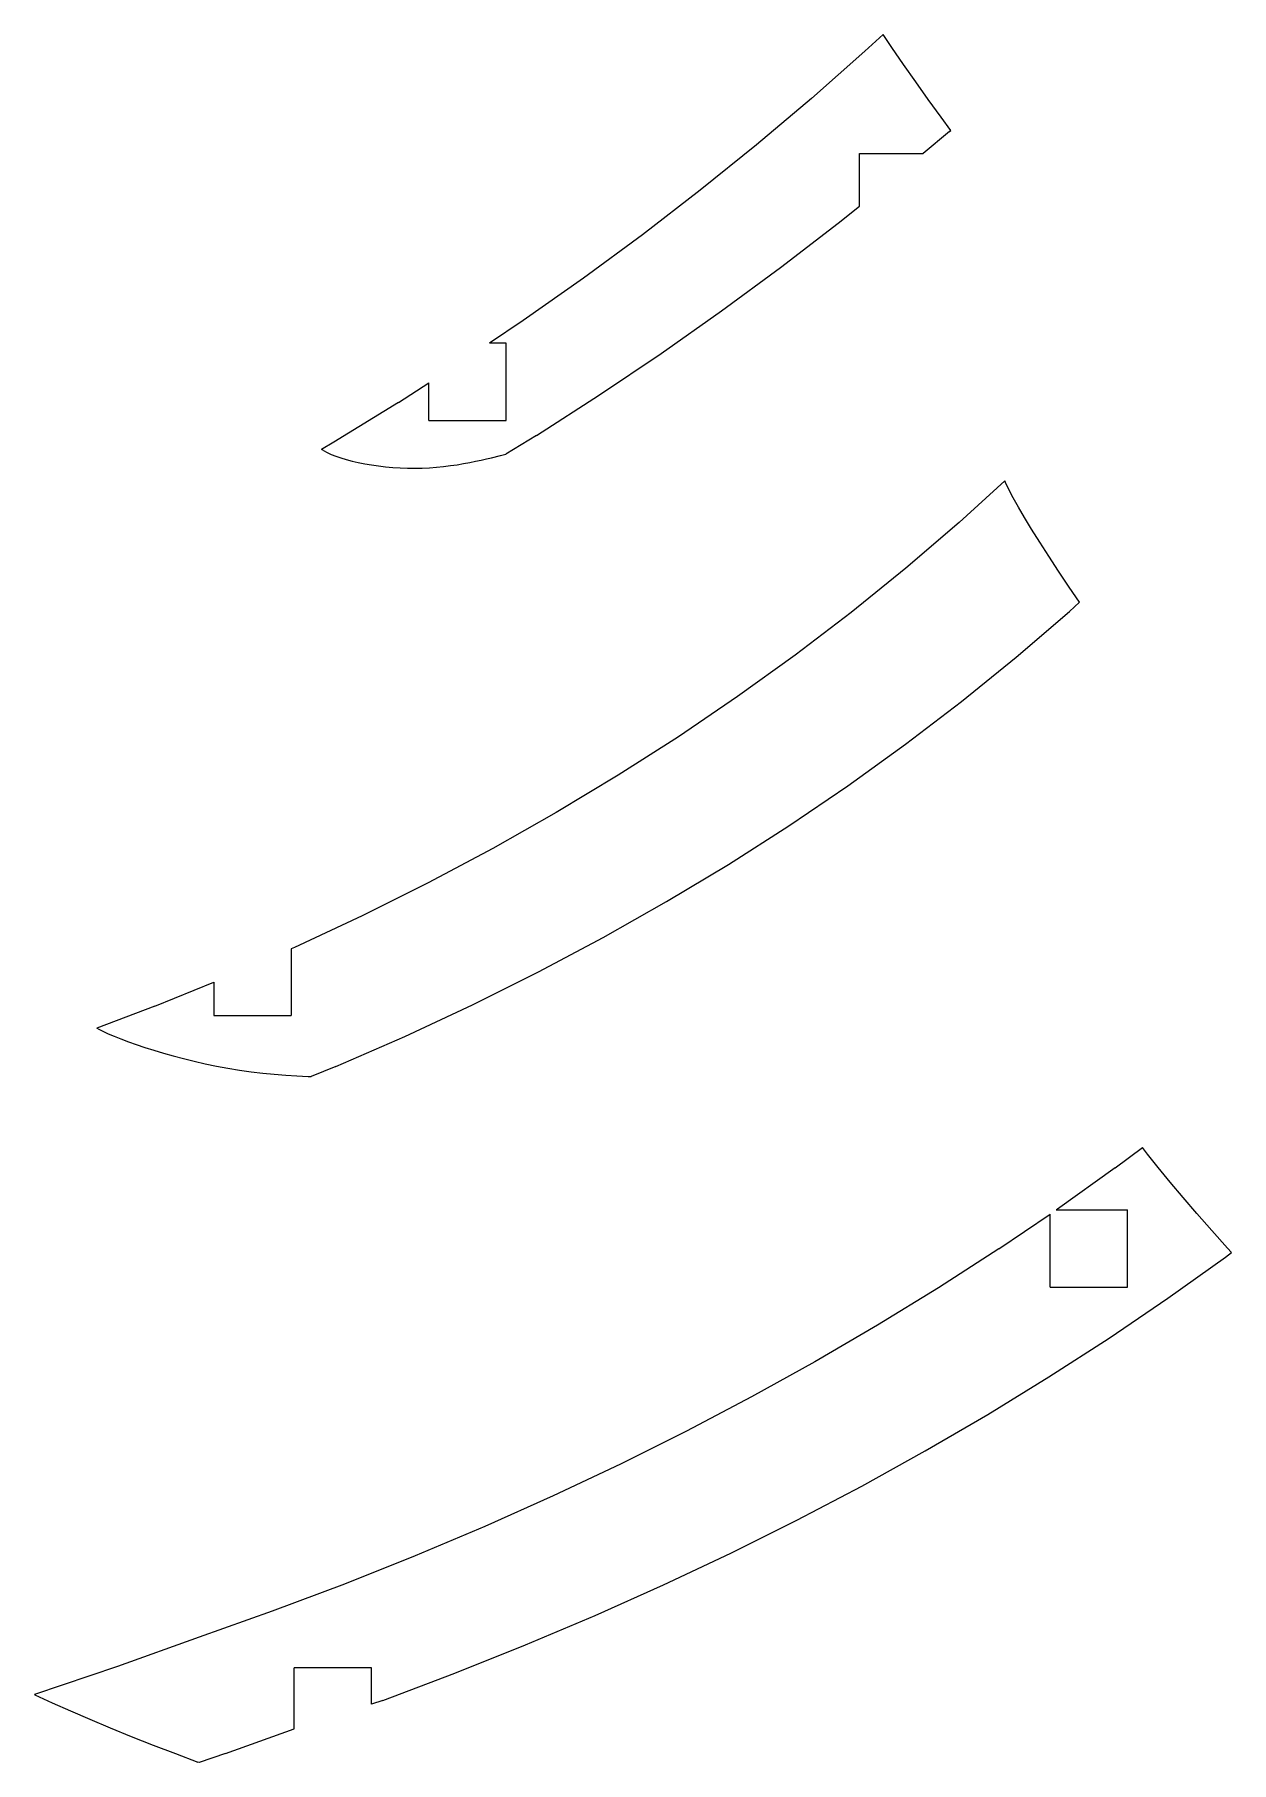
# Model space of a CAD drawing. Extents: x -34.3 to 21.9, y 10.1 to 91.3.
import ezdxf

# ---------------------------------------------------------------- set-up
doc = ezdxf.new("R2010")
doc.units = 0

msp = doc.modelspace()

# ---------------------------------------------------------------- linework, layer by layer
for p, q in [((4.697, 90.501), (5.548, 91.287)), ((5.96, 90.684), (5.548, 91.287)), ((4.697, 90.501), (2.179, 88.278)), ((6.512, 89.887), (5.96, 90.684)), ((7.085, 89.071), (6.512, 89.887)), ((7.676, 88.241), (7.085, 89.071)), ((2.179, 88.278), (-0.402, 86.101)), ((8.283, 87.399), (7.676, 88.241)), ((8.732, 86.786), (8.283, 87.399)), ((-0.402, 86.101), (-3.048, 83.969)), ((8.671, 86.732), (7.436, 85.69)), ((8.671, 86.732), (8.732, 86.786)), ((4.444, 85.69), (7.436, 85.69)), ((4.444, 83.228), (4.444, 85.69)), ((-3.048, 83.969), (-5.757, 81.882)), ((3.444, 82.423), (4.444, 83.228)), ((0.735, 80.336), (3.444, 82.423)), ((-5.757, 81.882), (-8.53, 79.842)), ((-8.53, 79.842), (-11.367, 77.846)), ((-2.038, 78.296), (0.735, 80.336)), ((-4.875, 76.3), (-2.038, 78.296)), ((-11.367, 77.846), (-12.953, 76.78)), ((-12.161, 76.78), (-12.953, 76.78)), ((-12.161, 73.143), (-12.161, 76.78)), ((-7.776, 74.35), (-4.875, 76.3)), ((-17.233, 73.992), (-15.799, 74.913)), ((-15.799, 73.143), (-15.799, 74.913)), ((-17.233, 73.992), (-20.261, 72.133)), ((-10.741, 72.446), (-7.776, 74.35)), ((-15.799, 73.143), (-12.161, 73.143)), ((-10.741, 72.446), (-12.187, 71.559)), ((-20.261, 72.133), (-20.848, 71.789)), ((-20.758, 71.733), (-20.848, 71.789)), ((-20.758, 71.733), (-20.586, 71.642)), ((-20.586, 71.642), (-20.392, 71.554)), ((-20.392, 71.554), (-20.175, 71.47)), ((-20.175, 71.47), (-19.939, 71.389)), ((-12.857, 71.4), (-12.435, 71.501)), ((-12.435, 71.501), (-12.248, 71.545)), ((-12.248, 71.545), (-12.187, 71.559)), ((-19.939, 71.389), (-19.683, 71.313)), ((-19.683, 71.313), (-19.409, 71.241)), ((-19.409, 71.241), (-19.119, 71.174)), ((-19.119, 71.174), (-18.815, 71.114)), ((-18.815, 71.114), (-18.498, 71.06)), ((-18.498, 71.06), (-18.171, 71.013)), ((-18.171, 71.013), (-17.836, 70.974)), ((-17.836, 70.974), (-17.495, 70.944)), ((-17.495, 70.944), (-17.151, 70.923)), ((-17.151, 70.923), (-16.804, 70.912)), ((-16.804, 70.912), (-16.457, 70.909)), ((-16.457, 70.909), (-16.112, 70.916)), ((-16.112, 70.916), (-15.771, 70.931)), ((-15.771, 70.931), (-15.435, 70.956)), ((-15.435, 70.956), (-15.105, 70.988)), ((-15.105, 70.988), (-14.783, 71.027)), ((-14.783, 71.027), (-14.471, 71.072)), ((-14.471, 71.072), (-14.17, 71.122)), ((-14.17, 71.122), (-13.88, 71.176)), ((-13.88, 71.176), (-13.603, 71.231)), ((-13.603, 71.231), (-13.34, 71.288)), ((-13.34, 71.288), (-13.091, 71.345)), ((-13.091, 71.345), (-12.857, 71.4)), ((9.13, 68.362), (11.271, 70.308)), ((11.302, 70.235), (11.271, 70.308)), ((11.464, 69.901), (11.302, 70.235)), ((11.666, 69.515), (11.464, 69.901)), ((11.911, 69.076), (11.666, 69.515)), ((12.2, 68.583), (11.911, 69.076)), ((9.13, 68.362), (6.626, 66.214)), ((12.534, 68.034), (12.2, 68.583)), ((12.912, 67.432), (12.534, 68.034)), ((13.335, 66.777), (12.912, 67.432)), ((13.799, 66.073), (13.335, 66.777)), ((6.626, 66.214), (4.056, 64.133)), ((14.303, 65.322), (13.799, 66.073)), ((14.791, 64.608), (14.303, 65.322)), ((11.813, 62.029), (14.316, 64.176)), ((14.316, 64.176), (14.791, 64.608)), ((4.056, 64.133), (1.418, 62.119)), ((1.418, 62.119), (-1.288, 60.17)), ((9.242, 59.948), (11.813, 62.029)), ((-1.288, 60.17), (-4.061, 58.288)), ((6.604, 57.933), (9.242, 59.948)), ((-4.061, 58.288), (-6.902, 56.473)), ((3.898, 55.985), (6.604, 57.933)), ((-6.902, 56.473), (-9.81, 54.723)), ((1.125, 54.103), (3.898, 55.985)), ((-9.81, 54.723), (-12.785, 53.04)), ((-1.715, 52.287), (1.125, 54.103)), ((-12.785, 53.04), (-15.829, 51.423)), ((-4.623, 50.538), (-1.715, 52.287)), ((-15.829, 51.423), (-18.939, 49.873)), ((-7.599, 48.854), (-4.623, 50.538)), ((-18.939, 49.873), (-22.117, 48.388)), ((-10.642, 47.238), (-7.599, 48.854)), ((-22.117, 48.388), (-22.268, 48.322)), ((-22.268, 48.322), (-22.268, 45.178)), ((-13.753, 45.687), (-10.642, 47.238)), ((-28.676, 45.619), (-25.906, 46.749)), ((-25.906, 46.749), (-25.906, 45.178)), ((-28.676, 45.619), (-31.401, 44.582)), ((-16.931, 44.203), (-13.753, 45.687)), ((-25.906, 45.178), (-22.268, 45.178)), ((-31.349, 44.553), (-31.401, 44.582)), ((-31.349, 44.553), (-31.127, 44.443)), ((-31.127, 44.443), (-30.873, 44.328)), ((-30.873, 44.328), (-30.587, 44.208)), ((-30.587, 44.208), (-30.271, 44.083)), ((-30.271, 44.083), (-29.925, 43.955)), ((-29.925, 43.955), (-29.551, 43.823)), ((-20.176, 42.785), (-16.931, 44.203)), ((-29.551, 43.823), (-29.151, 43.688)), ((-29.151, 43.688), (-28.727, 43.553)), ((-28.727, 43.553), (-28.28, 43.418)), ((-28.28, 43.418), (-27.812, 43.285)), ((-27.812, 43.285), (-27.326, 43.157)), ((-27.326, 43.157), (-26.824, 43.034)), ((-26.824, 43.034), (-26.308, 42.918)), ((-26.308, 42.918), (-25.78, 42.81)), ((-25.78, 42.81), (-25.244, 42.712)), ((-25.244, 42.712), (-24.702, 42.623)), ((-24.702, 42.623), (-24.157, 42.545)), ((-24.157, 42.545), (-23.61, 42.477)), ((-23.61, 42.477), (-23.067, 42.421)), ((-23.067, 42.421), (-22.528, 42.376)), ((-22.528, 42.376), (-21.998, 42.342)), ((-21.998, 42.342), (-21.479, 42.319)), ((-21.479, 42.319), (-21.328, 42.315)), ((-20.176, 42.785), (-21.328, 42.315)), ((16.46, 38.018), (17.741, 38.976)), ((17.985, 38.662), (17.741, 38.976)), ((18.488, 38.034), (17.985, 38.662)), ((16.46, 38.018), (13.751, 36.088)), ((19.044, 37.359), (18.488, 38.034)), ((19.649, 36.638), (19.044, 37.359)), ((20.302, 35.878), (19.649, 36.638)), ((10.985, 34.212), (13.406, 35.854)), ((13.406, 32.411), (13.406, 35.854)), ((13.751, 36.088), (13.693, 36.049)), ((13.693, 36.049), (17.044, 36.049)), ((17.044, 32.411), (17.044, 36.049)), ((20.999, 35.081), (20.302, 35.878)), ((21.733, 34.254), (20.999, 35.081)), ((10.985, 34.212), (8.163, 32.392)), ((21.733, 34.254), (21.925, 34.041)), ((18.937, 31.902), (21.647, 33.832)), ((21.647, 33.832), (21.925, 34.041)), ((8.163, 32.392), (5.284, 30.625)), ((13.406, 32.411), (17.044, 32.411)), ((16.171, 30.027), (18.937, 31.902)), ((5.284, 30.625), (2.35, 28.914)), ((13.349, 28.206), (16.171, 30.027)), ((2.35, 28.914), (-0.641, 27.256)), ((10.471, 26.44), (13.349, 28.206)), ((-0.641, 27.256), (-3.689, 25.654)), ((7.536, 24.728), (10.471, 26.44)), ((-3.689, 25.654), (-6.793, 24.106)), ((4.545, 23.071), (7.536, 24.728)), ((-6.793, 24.106), (-9.953, 22.612)), ((1.498, 21.468), (4.545, 23.071)), ((-9.953, 22.612), (-13.169, 21.173)), ((-13.169, 21.173), (-16.442, 19.789)), ((-1.606, 19.92), (1.498, 21.468)), ((-16.442, 19.789), (-19.771, 18.459)), ((-4.766, 18.427), (-1.606, 19.92)), ((-19.771, 18.459), (-23.157, 17.183)), ((-7.983, 16.988), (-4.766, 18.427)), ((-23.157, 17.183), (-26.599, 15.963)), ((-11.256, 15.603), (-7.983, 16.988)), ((-26.599, 15.963), (-30.435, 14.597)), ((-14.585, 14.273), (-11.256, 15.603)), ((-30.435, 14.597), (-34.334, 13.269)), ((-18.49, 14.534), (-22.128, 14.534)), ((-22.128, 11.653), (-22.128, 14.534)), ((-18.49, 12.813), (-18.49, 14.534)), ((-17.97, 12.998), (-14.585, 14.273)), ((-34.334, 13.269), (-34.313, 13.259)), ((-34.313, 13.259), (-33.509, 12.889)), ((-17.97, 12.998), (-18.49, 12.813)), ((-33.509, 12.889), (-32.649, 12.506)), ((-32.649, 12.506), (-31.737, 12.112)), ((-31.737, 12.112), (-30.781, 11.711)), ((-30.781, 11.711), (-29.785, 11.305)), ((-25.361, 10.503), (-22.128, 11.653)), ((-29.785, 11.305), (-28.76, 10.899)), ((-28.76, 10.899), (-27.713, 10.495)), ((-27.713, 10.495), (-26.652, 10.099)), ((-26.601, 10.08), (-26.652, 10.099)), ((-25.361, 10.503), (-26.601, 10.08))]:
    msp.add_line(p, q)

doc.saveas('drawing.dxf')
